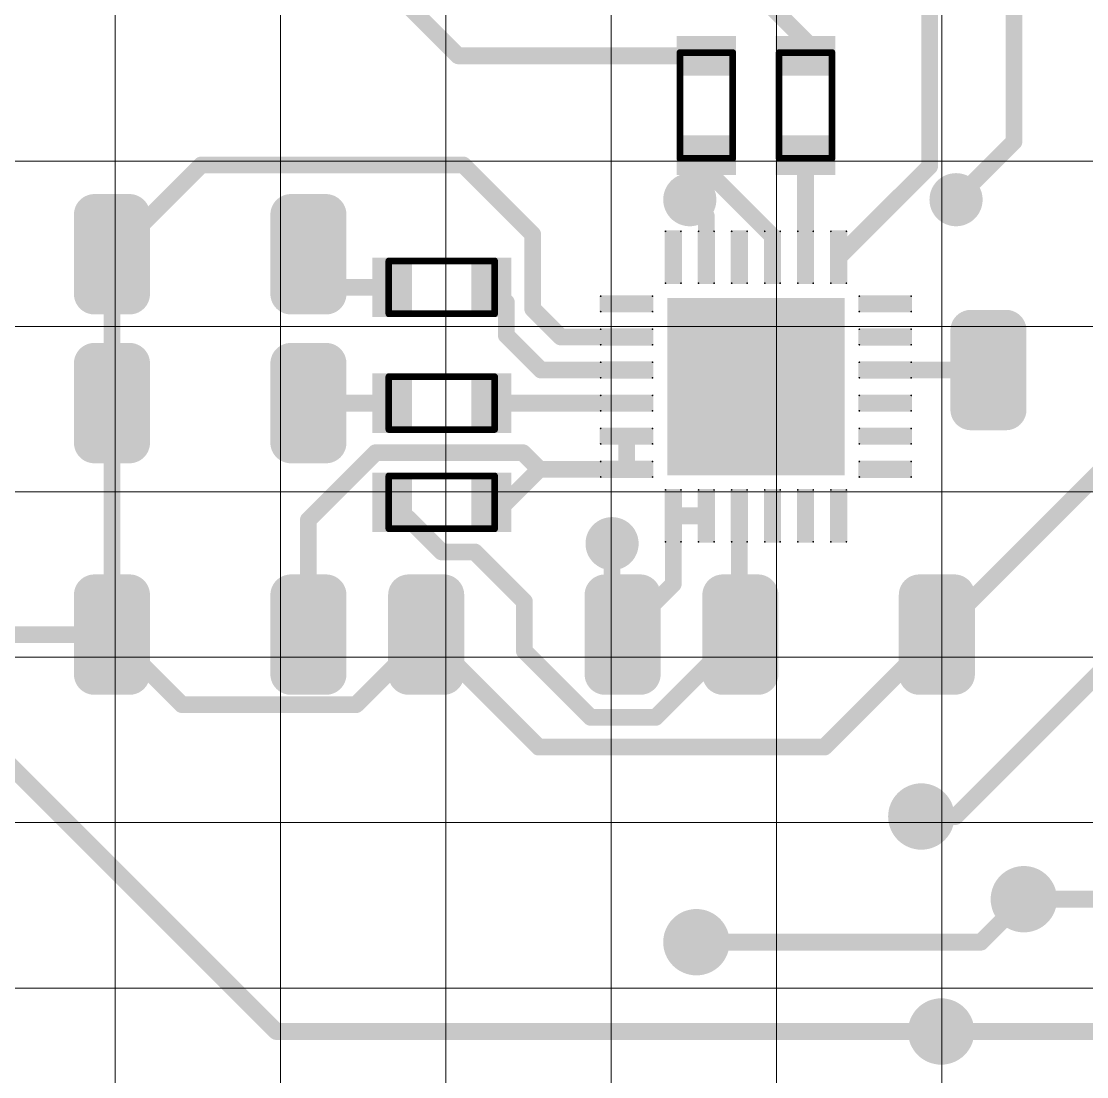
# Model space of a CAD drawing. Extents: x 1996 to 2593, y 74 to 494.
# Drawn here: x 2113.58 to 2129.69, y 333.66 to 349.61 of the extents above; entities that cross this region are included whole.
import ezdxf

# ---------------------------------------------------------------- set-up
doc = ezdxf.new("R2010")
doc.units = 0
doc.header["$MEASUREMENT"] = 0
doc.layers.get('0').update_dxf_attribs({"linetype": 'CONTINUOUS'})
for name, color, linetype in [('BottomSolder', 6, 'CONTINUOUS'), ('KeepOutLayer', 6, 'CONTINUOUS'), ('TopLayer', 1, 'CONTINUOUS')]:
    doc.layers.add(name, color=color, linetype=linetype)

# ---------------------------------------------------------------- blocks, each defined once
blk = doc.blocks.new('CAP3216X125N_39')
at = {"layer": 'TopLayer', "const_width": 0.31049976}
for points in [[(-1.90473838, 0.5995263599999999, 1), (-1.59423862, 0.5995263599999999, 1)], [(-1.37573766, 0.5995263599999999, 1), (-1.0652379, 0.5995263599999999, 1)], [(1.06523282, 0.5995263599999999, 1), (1.37573258, 0.5995263599999999, 1)], [(1.59423354, 0.5995263599999999, 1), (1.9047333, 0.5995263599999999, 1)], [(-1.90473838, -0.5994704799999999, 1), (-1.59423862, -0.5994704799999999, 1)], [(-1.37573766, -0.5994704799999999, 1), (-1.0652379, -0.5994704799999999, 1)], [(1.06523282, -0.5994704799999999, 1), (1.37573258, -0.5994704799999999, 1)], [(1.59423354, -0.5994704799999999, 1), (1.9047333, -0.5994704799999999, 1)]]:
    blk.add_lwpolyline(points, format="xyb", close=True, dxfattribs=at)
at = {"layer": 'TopLayer'}
for points in [[(-1.22048778, -0.9099702399999999), (-1.22048778, 0.9100261199999999), (-1.7494885, -0.9099702399999999), (-1.7494885, 0.9100261199999999)], [(1.74948342, -0.9099702399999999), (1.74948342, 0.9100261199999999), (1.2204827, -0.9099702399999999), (1.2204827, 0.9100261199999999)], [(-0.9099880199999999, -0.5994704799999999), (-0.9099880199999999, 0.5995263599999999), (-2.05998826, -0.5994704799999999), (-2.05998826, 0.5995263599999999)], [(2.05998318, -0.5994704799999999), (2.05998318, 0.5995263599999999), (0.9099829399999999, -0.5994704799999999), (0.9099829399999999, 0.5995263599999999)]]:
    blk.add_solid(points, dxfattribs=at)
blk = doc.blocks.new('CAP3216X125N_42')
at = {"layer": 'TopLayer', "const_width": 0.31049976}
for points in [[(-1.90473838, 0.5994577799999999, 1), (-1.59423862, 0.5994577799999999, 1)], [(-1.37573766, 0.5994577799999999, 1), (-1.0652379, 0.5994577799999999, 1)], [(1.06523282, 0.5994577799999999, 1), (1.37573258, 0.5994577799999999, 1)], [(1.59423354, 0.5994577799999999, 1), (1.9047333, 0.5994577799999999, 1)], [(-1.90473838, -0.59953906, 1), (-1.59423862, -0.59953906, 1)], [(-1.37573766, -0.59953906, 1), (-1.0652379, -0.59953906, 1)], [(1.06523282, -0.59953906, 1), (1.37573258, -0.59953906, 1)], [(1.59423354, -0.59953906, 1), (1.9047333, -0.59953906, 1)]]:
    blk.add_lwpolyline(points, format="xyb", close=True, dxfattribs=at)
at = {"layer": 'TopLayer'}
for points in [[(-1.22048778, -0.9100388199999999), (-1.22048778, 0.90995754), (-1.7494885, -0.9100388199999999), (-1.7494885, 0.90995754)], [(1.74948342, -0.9100388199999999), (1.74948342, 0.90995754), (1.2204827, -0.9100388199999999), (1.2204827, 0.90995754)], [(-0.9099880199999999, -0.59953906), (-0.9099880199999999, 0.5994577799999999), (-2.05998826, -0.59953906), (-2.05998826, 0.5994577799999999)], [(2.05998318, -0.59953906), (2.05998318, 0.5994577799999999), (0.9099829399999999, -0.59953906), (0.9099829399999999, 0.5994577799999999)]]:
    blk.add_solid(points, dxfattribs=at)
blk = doc.blocks.new('CAP3216X125N_43')
at = {"layer": 'TopLayer', "const_width": 0.31049976}
for points in [[(-1.90473838, 0.59947556, 1), (-1.59423862, 0.59947556, 1)], [(-1.37573766, 0.59947556, 1), (-1.0652379, 0.59947556, 1)], [(1.06523282, 0.59947556, 1), (1.37573258, 0.59947556, 1)], [(1.59423354, 0.59947556, 1), (1.9047333, 0.59947556, 1)], [(-1.90473838, -0.5995212799999999, 1), (-1.59423862, -0.5995212799999999, 1)], [(-1.37573766, -0.5995212799999999, 1), (-1.0652379, -0.5995212799999999, 1)], [(1.06523282, -0.5995212799999999, 1), (1.37573258, -0.5995212799999999, 1)], [(1.59423354, -0.5995212799999999, 1), (1.9047333, -0.5995212799999999, 1)]]:
    blk.add_lwpolyline(points, format="xyb", close=True, dxfattribs=at)
at = {"layer": 'TopLayer'}
for points in [[(-1.22048778, -0.91002104), (-1.22048778, 0.9099753199999999), (-1.7494885, -0.91002104), (-1.7494885, 0.9099753199999999)], [(1.74948342, -0.91002104), (1.74948342, 0.9099753199999999), (1.2204827, -0.91002104), (1.2204827, 0.9099753199999999)], [(-0.9099880199999999, -0.5995212799999999), (-0.9099880199999999, 0.59947556), (-2.05998826, -0.5995212799999999), (-2.05998826, 0.59947556)], [(2.05998318, -0.5995212799999999), (2.05998318, 0.59947556), (0.9099829399999999, -0.5995212799999999), (0.9099829399999999, 0.59947556)]]:
    blk.add_solid(points, dxfattribs=at)
blk = doc.blocks.new('CAP3216X125N_44')
at = {"layer": 'TopLayer', "const_width": 0.31049976}
for points in [[(-1.90472822, 0.5994704799999999, 1), (-1.59422846, 0.5994704799999999, 1)], [(-1.3757275, 0.5994704799999999, 1), (-1.06522774, 0.5994704799999999, 1)], [(1.06524298, 0.5994704799999999, 1), (1.37574274, 0.5994704799999999, 1)], [(1.5942437, 0.5994704799999999, 1), (1.90474346, 0.5994704799999999, 1)], [(-1.90472822, -0.5995263599999999, 1), (-1.59422846, -0.5995263599999999, 1)], [(-1.3757275, -0.5995263599999999, 1), (-1.06522774, -0.5995263599999999, 1)], [(1.06524298, -0.5995263599999999, 1), (1.37574274, -0.5995263599999999, 1)], [(1.5942437, -0.5995263599999999, 1), (1.90474346, -0.5995263599999999, 1)]]:
    blk.add_lwpolyline(points, format="xyb", close=True, dxfattribs=at)
at = {"layer": 'TopLayer'}
for points in [[(-1.22047762, -0.9100261199999999), (-1.22047762, 0.9099702399999999), (-1.74947834, -0.9100261199999999), (-1.74947834, 0.9099702399999999)], [(1.74949358, -0.9100261199999999), (1.74949358, 0.9099702399999999), (1.22049286, -0.9100261199999999), (1.22049286, 0.9099702399999999)], [(-0.9099778599999999, -0.5995263599999999), (-0.9099778599999999, 0.5994704799999999), (-2.0599781, -0.5995263599999999), (-2.0599781, 0.5994704799999999)], [(2.05999334, -0.5995263599999999), (2.05999334, 0.5994704799999999), (0.9099931, -0.5995263599999999), (0.9099931, 0.5994704799999999)]]:
    blk.add_solid(points, dxfattribs=at)
blk = doc.blocks.new('CAP3216X125N_45')
at = {"layer": 'TopLayer', "const_width": 0.31049976}
for points in [[(-1.90472568, 0.5994704799999999, 1), (-1.59422592, 0.5994704799999999, 1)], [(-1.37572496, 0.5994704799999999, 1), (-1.0652252, 0.5994704799999999, 1)], [(1.06524552, 0.5994704799999999, 1), (1.37574528, 0.5994704799999999, 1)], [(1.59424624, 0.5994704799999999, 1), (1.904746, 0.5994704799999999, 1)], [(-1.90472568, -0.5995263599999999, 1), (-1.59422592, -0.5995263599999999, 1)], [(-1.37572496, -0.5995263599999999, 1), (-1.0652252, -0.5995263599999999, 1)], [(1.06524552, -0.5995263599999999, 1), (1.37574528, -0.5995263599999999, 1)], [(1.59424624, -0.5995263599999999, 1), (1.904746, -0.5995263599999999, 1)]]:
    blk.add_lwpolyline(points, format="xyb", close=True, dxfattribs=at)
at = {"layer": 'TopLayer'}
for points in [[(-1.22047508, -0.9100261199999999), (-1.22047508, 0.9099702399999999), (-1.7494758, -0.9100261199999999), (-1.7494758, 0.9099702399999999)], [(1.74949612, -0.9100261199999999), (1.74949612, 0.9099702399999999), (1.2204954, -0.9100261199999999), (1.2204954, 0.9099702399999999)], [(-0.9099753199999999, -0.5995263599999999), (-0.9099753199999999, 0.5994704799999999), (-2.05997556, -0.5995263599999999), (-2.05997556, 0.5994704799999999)], [(2.05999588, -0.5995263599999999), (2.05999588, 0.5994704799999999), (0.90999564, -0.5995263599999999), (0.90999564, 0.5994704799999999)]]:
    blk.add_solid(points, dxfattribs=at)
blk = doc.blocks.new('CAP3216X125N_47')
at = {"layer": 'TopLayer', "const_width": 0.31049976}
for points in [[(-1.90470028, 0.59948572, 1), (-1.59420052, 0.59948572, 1)], [(-1.37569956, 0.59948572, 1), (-1.0651998, 0.59948572, 1)], [(1.06527092, 0.59948572, 1), (1.37577068, 0.59948572, 1)], [(1.59427164, 0.59948572, 1), (1.9047714, 0.59948572, 1)], [(-1.90470028, -0.59951112, 1), (-1.59420052, -0.59951112, 1)], [(-1.37569956, -0.59951112, 1), (-1.0651998, -0.59951112, 1)], [(1.06527092, -0.59951112, 1), (1.37577068, -0.59951112, 1)], [(1.59427164, -0.59951112, 1), (1.9047714, -0.59951112, 1)]]:
    blk.add_lwpolyline(points, format="xyb", close=True, dxfattribs=at)
at = {"layer": 'TopLayer'}
for points in [[(-1.22044968, -0.91001088), (-1.22044968, 0.9099854799999999), (-1.7494504, -0.91001088), (-1.7494504, 0.9099854799999999)], [(1.74952152, -0.91001088), (1.74952152, 0.9099854799999999), (1.2205208, -0.91001088), (1.2205208, 0.9099854799999999)], [(-0.90994992, -0.59951112), (-0.90994992, 0.59948572), (-2.05995016, -0.59951112), (-2.05995016, 0.59948572)], [(2.06002128, -0.59951112), (2.06002128, 0.59948572), (0.91002104, -0.59951112), (0.91002104, 0.59948572)]]:
    blk.add_solid(points, dxfattribs=at)
blk = doc.blocks.new('QFN50P400X400X80_25N_59')
at = {"layer": 'TopLayer', "const_width": 0.01299972}
for points in [[(-1.37351008, 2.34696508, 1), (-1.36051036, 2.34696508, 1)], [(-1.13951004, 2.34696508, 1), (-1.12651032, 2.34696508, 1)], [(-0.87353648, 2.34696508, 1), (-0.8605367599999999, 2.34696508, 1)], [(-0.63953644, 2.34696508, 1), (-0.6265367199999999, 2.34696508, 1)], [(-0.37351208, 2.34696508, 1), (-0.36051236, 2.34696508, 1)], [(-0.13951204, 2.34696508, 1), (-0.12651232, 2.34696508, 1)], [(0.12646152, 2.34696508, 1), (0.13946124, 2.34696508, 1)], [(0.36046156, 2.34696508, 1), (0.37346128, 2.34696508, 1)], [(0.6264859199999999, 2.34696508, 1), (0.63948564, 2.34696508, 1)], [(0.86048596, 2.34696508, 1), (0.8734856799999999, 2.34696508, 1)], [(1.12645952, 2.34696508, 1), (1.13945924, 2.34696508, 1)], [(1.36045956, 2.34696508, 1), (1.37345928, 2.34696508, 1)], [(-1.37351008, 1.5629636, 1), (-1.36051036, 1.5629636, 1)], [(-1.13951004, 1.5629636, 1), (-1.12651032, 1.5629636, 1)], [(-0.87353648, 1.5629636, 1), (-0.8605367599999999, 1.5629636, 1)], [(-0.63953644, 1.5629636, 1), (-0.6265367199999999, 1.5629636, 1)], [(-0.37351208, 1.5629636, 1), (-0.36051236, 1.5629636, 1)], [(-0.13951204, 1.5629636, 1), (-0.12651232, 1.5629636, 1)], [(0.12646152, 1.5629636, 1), (0.13946124, 1.5629636, 1)], [(0.36046156, 1.5629636, 1), (0.37346128, 1.5629636, 1)], [(0.6264859199999999, 1.5629636, 1), (0.63948564, 1.5629636, 1)], [(0.86048596, 1.5629636, 1), (0.8734856799999999, 1.5629636, 1)], [(1.12645952, 1.5629636, 1), (1.13945924, 1.5629636, 1)], [(1.36045956, 1.5629636, 1), (1.37345928, 1.5629636, 1)], [(-2.3535132, 1.36696196, 1), (-2.34051348, 1.36696196, 1)], [(-1.56951172, 1.36696196, 1), (-1.556512, 1.36696196, 1)], [(1.5564612, 1.36696196, 1), (1.56946092, 1.36696196, 1)], [(2.34046268, 1.36696196, 1), (2.3534624, 1.36696196, 1)], [(-2.3535132, 1.13296192, 1), (-2.34051348, 1.13296192, 1)], [(-1.56951172, 1.13296192, 1), (-1.556512, 1.13296192, 1)], [(1.5564612, 1.13296192, 1), (1.56946092, 1.13296192, 1)], [(2.34046268, 1.13296192, 1), (2.3534624, 1.13296192, 1)], [(-2.3535132, 0.8669883599999999, 1), (-2.34051348, 0.8669883599999999, 1)], [(-1.56951172, 0.8669883599999999, 1), (-1.556512, 0.8669883599999999, 1)], [(1.5564612, 0.8669883599999999, 1), (1.56946092, 0.8669883599999999, 1)], [(2.34046268, 0.8669883599999999, 1), (2.3534624, 0.8669883599999999, 1)], [(-2.3535132, 0.6329883199999999, 1), (-2.34051348, 0.6329883199999999, 1)], [(-1.56951172, 0.6329883199999999, 1), (-1.556512, 0.6329883199999999, 1)], [(1.5564612, 0.6329883199999999, 1), (1.56946092, 0.6329883199999999, 1)], [(2.34046268, 0.6329883199999999, 1), (2.3534624, 0.6329883199999999, 1)], [(-2.3535132, 0.36696396, 1), (-2.34051348, 0.36696396, 1)], [(-1.56951172, 0.36696396, 1), (-1.556512, 0.36696396, 1)], [(1.5564612, 0.36696396, 1), (1.56946092, 0.36696396, 1)], [(2.34046268, 0.36696396, 1), (2.3534624, 0.36696396, 1)], [(-2.3535132, 0.13296392, 1), (-2.34051348, 0.13296392, 1)], [(-1.56951172, 0.13296392, 1), (-1.556512, 0.13296392, 1)], [(1.5564612, 0.13296392, 1), (1.56946092, 0.13296392, 1)], [(2.34046268, 0.13296392, 1), (2.3534624, 0.13296392, 1)], [(-2.3535132, -0.13300964, 1), (-2.34051348, -0.13300964, 1)], [(-1.56951172, -0.13300964, 1), (-1.556512, -0.13300964, 1)], [(1.5564612, -0.13300964, 1), (1.56946092, -0.13300964, 1)], [(2.34046268, -0.13300964, 1), (2.3534624, -0.13300964, 1)], [(-2.3535132, -0.36700968, 1), (-2.34051348, -0.36700968, 1)], [(-1.56951172, -0.36700968, 1), (-1.556512, -0.36700968, 1)], [(1.5564612, -0.36700968, 1), (1.56946092, -0.36700968, 1)], [(2.34046268, -0.36700968, 1), (2.3534624, -0.36700968, 1)], [(-2.3535132, -0.63303404, 1), (-2.34051348, -0.63303404, 1)], [(-1.56951172, -0.63303404, 1), (-1.556512, -0.63303404, 1)], [(1.5564612, -0.63303404, 1), (1.56946092, -0.63303404, 1)], [(2.34046268, -0.63303404, 1), (2.3534624, -0.63303404, 1)], [(-2.3535132, -0.8670340799999999, 1), (-2.34051348, -0.8670340799999999, 1)], [(-1.56951172, -0.8670340799999999, 1), (-1.556512, -0.8670340799999999, 1)], [(1.5564612, -0.8670340799999999, 1), (1.56946092, -0.8670340799999999, 1)], [(2.34046268, -0.8670340799999999, 1), (2.3534624, -0.8670340799999999, 1)], [(-2.3535132, -1.13300764, 1), (-2.34051348, -1.13300764, 1)], [(-1.56951172, -1.13300764, 1), (-1.556512, -1.13300764, 1)], [(1.5564612, -1.13300764, 1), (1.56946092, -1.13300764, 1)], [(2.34046268, -1.13300764, 1), (2.3534624, -1.13300764, 1)], [(-2.3535132, -1.36700768, 1), (-2.34051348, -1.36700768, 1)], [(-1.56951172, -1.36700768, 1), (-1.556512, -1.36700768, 1)], [(1.5564612, -1.36700768, 1), (1.56946092, -1.36700768, 1)], [(2.34046268, -1.36700768, 1), (2.3534624, -1.36700768, 1)], [(-1.37351008, -1.56300932, 1), (-1.36051036, -1.56300932, 1)], [(-1.13951004, -1.56300932, 1), (-1.12651032, -1.56300932, 1)], [(-0.87353648, -1.56300932, 1), (-0.8605367599999999, -1.56300932, 1)], [(-0.63953644, -1.56300932, 1), (-0.6265367199999999, -1.56300932, 1)], [(-0.37351208, -1.56300932, 1), (-0.36051236, -1.56300932, 1)], [(-0.13951204, -1.56300932, 1), (-0.12651232, -1.56300932, 1)], [(0.12646152, -1.56300932, 1), (0.13946124, -1.56300932, 1)], [(0.36046156, -1.56300932, 1), (0.37346128, -1.56300932, 1)], [(0.6264859199999999, -1.56300932, 1), (0.63948564, -1.56300932, 1)], [(0.86048596, -1.56300932, 1), (0.8734856799999999, -1.56300932, 1)], [(1.12645952, -1.56300932, 1), (1.13945924, -1.56300932, 1)], [(1.36045956, -1.56300932, 1), (1.37345928, -1.56300932, 1)], [(-1.37351008, -2.3470108, 1), (-1.36051036, -2.3470108, 1)], [(-1.13951004, -2.3470108, 1), (-1.12651032, -2.3470108, 1)], [(-0.87353648, -2.3470108, 1), (-0.8605367599999999, -2.3470108, 1)], [(-0.63953644, -2.3470108, 1), (-0.6265367199999999, -2.3470108, 1)], [(-0.37351208, -2.3470108, 1), (-0.36051236, -2.3470108, 1)], [(-0.13951204, -2.3470108, 1), (-0.12651232, -2.3470108, 1)], [(0.12646152, -2.3470108, 1), (0.13946124, -2.3470108, 1)], [(0.36046156, -2.3470108, 1), (0.37346128, -2.3470108, 1)], [(0.6264859199999999, -2.3470108, 1), (0.63948564, -2.3470108, 1)], [(0.86048596, -2.3470108, 1), (0.8734856799999999, -2.3470108, 1)], [(1.12645952, -2.3470108, 1), (1.13945924, -2.3470108, 1)], [(1.36045956, -2.3470108, 1), (1.37345928, -2.3470108, 1)]]:
    blk.add_lwpolyline(points, format="xyb", close=True, dxfattribs=at)
at = {"layer": 'TopLayer'}
for points in [[(-1.12001046, 1.5629636), (-1.12001046, 2.34696508), (-1.38000994, 1.5629636), (-1.38000994, 2.34696508)], [(-1.13301018, 1.54996388), (-1.13301018, 2.3599648), (-1.36701022, 1.54996388), (-1.36701022, 2.3599648)], [(-0.6200368599999999, 1.5629636), (-0.6200368599999999, 2.34696508), (-0.88003634, 1.5629636), (-0.88003634, 2.34696508)], [(-0.63303658, 1.54996388), (-0.63303658, 2.3599648), (-0.8670366199999999, 1.54996388), (-0.8670366199999999, 2.3599648)], [(-0.12001246, 1.5629636), (-0.12001246, 2.34696508), (-0.38001194, 1.5629636), (-0.38001194, 2.34696508)], [(-0.13301218, 1.54996388), (-0.13301218, 2.3599648), (-0.36701222, 1.54996388), (-0.36701222, 2.3599648)], [(0.37996114, 1.5629636), (0.37996114, 2.34696508), (0.11996166, 1.5629636), (0.11996166, 2.34696508)], [(0.36696142, 1.54996388), (0.36696142, 2.3599648), (0.13296138, 1.54996388), (0.13296138, 2.3599648)], [(0.87998554, 1.5629636), (0.87998554, 2.34696508), (0.61998606, 1.5629636), (0.61998606, 2.34696508)], [(0.8669858199999999, 1.54996388), (0.8669858199999999, 2.3599648), (0.6329857799999999, 1.54996388), (0.6329857799999999, 2.3599648)], [(1.37995914, 1.5629636), (1.37995914, 2.34696508), (1.11995966, 1.5629636), (1.11995966, 2.34696508)], [(1.36695942, 1.54996388), (1.36695942, 2.3599648), (1.13295938, 1.54996388), (1.13295938, 2.3599648)], [(-2.36001306, 1.13296192), (-1.55001214, 1.13296192), (-2.36001306, 1.36696196), (-1.55001214, 1.36696196)], [(-2.34701334, 1.1199622), (-1.56301186, 1.1199622), (-2.34701334, 1.37996168), (-1.56301186, 1.37996168)], [(-1.34002526, -1.34002272), (1.33997446, -1.34002272), (-1.34002526, 1.339977), (1.33997446, 1.339977)], [(1.54996134, 1.13296192), (2.35996226, 1.13296192), (1.54996134, 1.36696196), (2.35996226, 1.36696196)], [(1.56296106, 1.1199622), (2.34696254, 1.1199622), (1.56296106, 1.37996168), (2.34696254, 1.37996168)], [(-2.36001306, 0.6329883199999999), (-1.55001214, 0.6329883199999999), (-2.36001306, 0.8669883599999999), (-1.55001214, 0.8669883599999999)], [(-2.34701334, 0.6199886), (-1.56301186, 0.6199886), (-2.34701334, 0.87998808), (-1.56301186, 0.87998808)], [(1.54996134, 0.6329883199999999), (2.35996226, 0.6329883199999999), (1.54996134, 0.8669883599999999), (2.35996226, 0.8669883599999999)], [(1.56296106, 0.6199886), (2.34696254, 0.6199886), (1.56296106, 0.87998808), (2.34696254, 0.87998808)], [(-2.36001306, 0.13296392), (-1.55001214, 0.13296392), (-2.36001306, 0.36696396), (-1.55001214, 0.36696396)], [(-2.34701334, 0.1199642), (-1.56301186, 0.1199642), (-2.34701334, 0.37996368), (-1.56301186, 0.37996368)], [(1.54996134, 0.13296392), (2.35996226, 0.13296392), (1.54996134, 0.36696396), (2.35996226, 0.36696396)], [(1.56296106, 0.1199642), (2.34696254, 0.1199642), (1.56296106, 0.37996368), (2.34696254, 0.37996368)], [(-2.36001306, -0.36700968), (-1.55001214, -0.36700968), (-2.36001306, -0.13300964), (-1.55001214, -0.13300964)], [(-2.34701334, -0.3800094), (-1.56301186, -0.3800094), (-2.34701334, -0.12000992), (-1.56301186, -0.12000992)], [(1.54996134, -0.36700968), (2.35996226, -0.36700968), (1.54996134, -0.13300964), (2.35996226, -0.13300964)], [(1.56296106, -0.3800094), (2.34696254, -0.3800094), (1.56296106, -0.12000992), (2.34696254, -0.12000992)], [(-2.36001306, -0.8670340799999999), (-1.55001214, -0.8670340799999999), (-2.36001306, -0.63303404), (-1.55001214, -0.63303404)], [(-2.34701334, -0.8800338), (-1.56301186, -0.8800338), (-2.34701334, -0.6200343199999999), (-1.56301186, -0.6200343199999999)], [(1.54996134, -0.8670340799999999), (2.35996226, -0.8670340799999999), (1.54996134, -0.63303404), (2.35996226, -0.63303404)], [(1.56296106, -0.8800338), (2.34696254, -0.8800338), (1.56296106, -0.6200343199999999), (2.34696254, -0.6200343199999999)], [(-2.34701334, -1.3800074), (-1.56301186, -1.3800074), (-2.34701334, -1.12000792), (-1.56301186, -1.12000792)], [(1.56296106, -1.3800074), (2.34696254, -1.3800074), (1.56296106, -1.12000792), (2.34696254, -1.12000792)], [(-2.36001306, -1.36700768), (-1.55001214, -1.36700768), (-2.36001306, -1.13300764), (-1.55001214, -1.13300764)], [(1.54996134, -1.36700768), (2.35996226, -1.36700768), (1.54996134, -1.13300764), (2.35996226, -1.13300764)], [(-1.12001046, -2.3470108), (-1.12001046, -1.56300932), (-1.38000994, -2.3470108), (-1.38000994, -1.56300932)], [(-1.13301018, -2.36001052), (-1.13301018, -1.5500096), (-1.36701022, -2.36001052), (-1.36701022, -1.5500096)], [(-0.6200368599999999, -2.3470108), (-0.6200368599999999, -1.56300932), (-0.88003634, -2.3470108), (-0.88003634, -1.56300932)], [(-0.63303658, -2.36001052), (-0.63303658, -1.5500096), (-0.8670366199999999, -2.36001052), (-0.8670366199999999, -1.5500096)], [(-0.12001246, -2.3470108), (-0.12001246, -1.56300932), (-0.38001194, -2.3470108), (-0.38001194, -1.56300932)], [(-0.13301218, -2.36001052), (-0.13301218, -1.5500096), (-0.36701222, -2.36001052), (-0.36701222, -1.5500096)], [(0.37996114, -2.3470108), (0.37996114, -1.56300932), (0.11996166, -2.3470108), (0.11996166, -1.56300932)], [(0.36696142, -2.36001052), (0.36696142, -1.5500096), (0.13296138, -2.36001052), (0.13296138, -1.5500096)], [(0.87998554, -2.3470108), (0.87998554, -1.56300932), (0.61998606, -2.3470108), (0.61998606, -1.56300932)], [(0.8669858199999999, -2.36001052), (0.8669858199999999, -1.5500096), (0.6329857799999999, -2.36001052), (0.6329857799999999, -1.5500096)], [(1.37995914, -2.3470108), (1.37995914, -1.56300932), (1.11995966, -2.3470108), (1.11995966, -1.56300932)], [(1.36695942, -2.36001052), (1.36695942, -1.5500096), (1.13295938, -2.36001052), (1.13295938, -1.5500096)]]:
    blk.add_solid(points, dxfattribs=at)
blk = doc.blocks.new('___0603_94')
at = {"layer": 'KeepOutLayer', "const_width": 0.0999998}
for points in [[(-0.80002634, -0.40000936), (-0.80002634, 0.39998904)], [(-0.80002634, 0.39998904), (0.7999704599999999, 0.39998904)], [(0.7999704599999999, -0.40000936), (0.7999704599999999, 0.39998904)], [(-0.80002634, -0.40000936), (0.7999704599999999, -0.40000936)]]:
    blk.add_lwpolyline(points, dxfattribs=at)
at = {"layer": 'KeepOutLayer', "const_width": 0.0499999}
for points in [[(-0.82502502, 0.39998904, 1), (-0.77502766, 0.39998904, 1)], [(-0.82502502, 0.39998904, 1), (-0.77502766, 0.39998904, 1)], [(0.77497178, 0.39998904, 1), (0.82496914, 0.39998904, 1)], [(0.77497178, 0.39998904, 1), (0.82496914, 0.39998904, 1)], [(-0.82502502, -0.40000936, 1), (-0.77502766, -0.40000936, 1)], [(-0.82502502, -0.40000936, 1), (-0.77502766, -0.40000936, 1)], [(0.77497178, -0.40000936, 1), (0.82496914, -0.40000936, 1)], [(0.77497178, -0.40000936, 1), (0.82496914, -0.40000936, 1)]]:
    blk.add_lwpolyline(points, format="xyb", close=True, dxfattribs=at)
at = {"layer": 'TopLayer'}
for points in [[(-1.05003854, -0.45000926), (-0.45003974, -0.45000926), (-1.05003854, 0.4499889399999999), (-0.45003974, 0.4499889399999999)], [(0.44998386, -0.45000926), (1.04998266, -0.45000926), (0.44998386, 0.4499889399999999), (1.04998266, 0.4499889399999999)]]:
    blk.add_solid(points, dxfattribs=at)
blk = doc.blocks.new('___0603_95')
at = {"layer": 'KeepOutLayer', "const_width": 0.0999998}
for points in [[(-0.7999755399999999, -0.40000174), (-0.7999755399999999, 0.39999666)], [(-0.7999755399999999, 0.39999666), (0.80002126, 0.39999666)], [(0.80002126, -0.40000174), (0.80002126, 0.39999666)], [(-0.7999755399999999, -0.40000174), (0.80002126, -0.40000174)]]:
    blk.add_lwpolyline(points, dxfattribs=at)
at = {"layer": 'KeepOutLayer', "const_width": 0.0499999}
for points in [[(-0.82497422, 0.39999666, 1), (-0.77497686, 0.39999666, 1)], [(-0.82497422, 0.39999666, 1), (-0.77497686, 0.39999666, 1)], [(0.7750225799999999, 0.39999666, 1), (0.82501994, 0.39999666, 1)], [(0.7750225799999999, 0.39999666, 1), (0.82501994, 0.39999666, 1)], [(-0.82497422, -0.40000174, 1), (-0.77497686, -0.40000174, 1)], [(-0.82497422, -0.40000174, 1), (-0.77497686, -0.40000174, 1)], [(0.7750225799999999, -0.40000174, 1), (0.82501994, -0.40000174, 1)], [(0.7750225799999999, -0.40000174, 1), (0.82501994, -0.40000174, 1)]]:
    blk.add_lwpolyline(points, format="xyb", close=True, dxfattribs=at)
at = {"layer": 'TopLayer'}
for points in [[(-1.04998774, -0.45000164), (-0.4499889399999999, -0.45000164), (-1.04998774, 0.44999656), (-0.4499889399999999, 0.44999656)], [(0.45003466, -0.45000164), (1.05003346, -0.45000164), (0.45003466, 0.44999656), (1.05003346, 0.44999656)]]:
    blk.add_solid(points, dxfattribs=at)
blk = doc.blocks.new('___0603_96')
at = {"layer": 'KeepOutLayer', "const_width": 0.0999998}
for points in [[(-0.80002126, 0.39998142), (-0.80002126, -0.40001698)], [(0.7999755399999999, 0.39998142), (-0.80002126, 0.39998142)], [(0.7999755399999999, 0.39998142), (0.7999755399999999, -0.40001698)], [(0.7999755399999999, -0.40001698), (-0.80002126, -0.40001698)]]:
    blk.add_lwpolyline(points, dxfattribs=at)
at = {"layer": 'KeepOutLayer', "const_width": 0.0499999}
for points in [[(-0.82501994, 0.39998142, 1), (-0.7750225799999999, 0.39998142, 1)], [(-0.82501994, 0.39998142, 1), (-0.7750225799999999, 0.39998142, 1)], [(0.77497686, 0.39998142, 1), (0.82497422, 0.39998142, 1)], [(0.77497686, 0.39998142, 1), (0.82497422, 0.39998142, 1)], [(-0.82501994, -0.40001698, 1), (-0.7750225799999999, -0.40001698, 1)], [(-0.82501994, -0.40001698, 1), (-0.7750225799999999, -0.40001698, 1)], [(0.77497686, -0.40001698, 1), (0.82497422, -0.40001698, 1)], [(0.77497686, -0.40001698, 1), (0.82497422, -0.40001698, 1)]]:
    blk.add_lwpolyline(points, format="xyb", close=True, dxfattribs=at)
at = {"layer": 'TopLayer'}
for points in [[(-1.05003346, -0.45001688), (-0.45003466, -0.45001688), (-1.05003346, 0.44998132), (-0.45003466, 0.44998132)], [(0.4499889399999999, -0.45001688), (1.04998774, -0.45001688), (0.4499889399999999, 0.44998132), (1.04998774, 0.44998132)]]:
    blk.add_solid(points, dxfattribs=at)
blk = doc.blocks.new('___0603_99')
at = {"layer": 'KeepOutLayer', "const_width": 0.0999998}
for points in [[(-0.8000441199999999, 0.40001444), (-0.8000441199999999, -0.39998396)], [(-0.8000441199999999, 0.40001444), (0.79995268, 0.40001444)], [(0.79995268, 0.40001444), (0.79995268, -0.39998396)], [(-0.8000441199999999, -0.39998396), (0.79995268, -0.39998396)]]:
    blk.add_lwpolyline(points, dxfattribs=at)
at = {"layer": 'KeepOutLayer', "const_width": 0.0499999}
for points in [[(-0.8250428, 0.40001444, 1), (-0.77504544, 0.40001444, 1)], [(-0.8250428, 0.40001444, 1), (-0.77504544, 0.40001444, 1)], [(0.7749539999999999, 0.40001444, 1), (0.8249513599999999, 0.40001444, 1)], [(0.7749539999999999, 0.40001444, 1), (0.8249513599999999, 0.40001444, 1)], [(-0.8250428, -0.39998396, 1), (-0.77504544, -0.39998396, 1)], [(-0.8250428, -0.39998396, 1), (-0.77504544, -0.39998396, 1)], [(0.7749539999999999, -0.39998396, 1), (0.8249513599999999, -0.39998396, 1)], [(0.7749539999999999, -0.39998396, 1), (0.8249513599999999, -0.39998396, 1)]]:
    blk.add_lwpolyline(points, format="xyb", close=True, dxfattribs=at)
at = {"layer": 'TopLayer'}
for points in [[(-1.05005632, -0.44998386), (-0.45005752, -0.44998386), (-1.05005632, 0.45001434), (-0.45005752, 0.45001434)], [(0.44996608, -0.44998386), (1.04996488, -0.44998386), (0.44996608, 0.45001434), (1.04996488, 0.45001434)]]:
    blk.add_solid(points, dxfattribs=at)
blk = doc.blocks.new('___0603_100')
at = {"layer": 'KeepOutLayer', "const_width": 0.0999998}
for points in [[(-0.7999984, 0.40000428), (-0.7999984, -0.39999412)], [(-0.7999984, 0.40000428), (0.7999984, 0.40000428)], [(0.7999984, 0.40000428), (0.7999984, -0.39999412)], [(-0.7999984, -0.39999412), (0.7999984, -0.39999412)]]:
    blk.add_lwpolyline(points, dxfattribs=at)
at = {"layer": 'KeepOutLayer', "const_width": 0.0499999}
for points in [[(-0.8249970799999999, 0.40000428, 1), (-0.77499972, 0.40000428, 1)], [(-0.8249970799999999, 0.40000428, 1), (-0.77499972, 0.40000428, 1)], [(0.77499972, 0.40000428, 1), (0.8249970799999999, 0.40000428, 1)], [(0.77499972, 0.40000428, 1), (0.8249970799999999, 0.40000428, 1)], [(-0.8249970799999999, -0.39999412, 1), (-0.77499972, -0.39999412, 1)], [(-0.8249970799999999, -0.39999412, 1), (-0.77499972, -0.39999412, 1)], [(0.77499972, -0.39999412, 1), (0.8249970799999999, -0.39999412, 1)], [(0.77499972, -0.39999412, 1), (0.8249970799999999, -0.39999412, 1)]]:
    blk.add_lwpolyline(points, format="xyb", close=True, dxfattribs=at)
at = {"layer": 'TopLayer'}
for points in [[(-1.0500106, -0.44999402), (-0.4500118, -0.44999402), (-1.0500106, 0.45000418), (-0.4500118, 0.45000418)], [(0.4500118, -0.44999402), (1.0500106, -0.44999402), (0.4500118, 0.45000418), (1.0500106, 0.45000418)]]:
    blk.add_solid(points, dxfattribs=at)

msp = doc.modelspace()

# ---------------------------------------------------------------- linework, layer by layer
at = {"lineweight": 9}
for p, q in [((2115, 397.5), (2115, 317.50000696)), ((2117.5, 397.5), (2117.5, 315.00001016)), ((2120, 397.5), (2120, 317.50000696)), ((2122.5, 397.5), (2122.5, 317.50000696)), ((2125, 397.5), (2125, 317.50000696)), ((2127.5, 397.5), (2127.5, 315.00001016)), ((2137.50001336, 347.50001016), (2035, 347.50001016)), ((2157.500016565001, 347.4999993438706), (2055.000003205001, 347.4999993438706)), ((2137.50001336, 345.00001016), (2037.5000127, 345.00001016)), ((2157.500016565001, 344.9999993438706), (2057.500015905001, 344.9999993438706)), ((2137.50001336, 342.50001016), (2037.5000127, 342.50001016)), ((2157.500016565001, 342.4999993438706), (2057.500015905001, 342.4999993438706)), ((2137.50001336, 340.00001016), (2037.5000127, 340.00001016)), ((2157.500016565001, 339.9999993438706), (2057.500015905001, 339.9999993438706)), ((2137.50001336, 337.50001016), (2035, 337.50001016)), ((2157.500016565001, 337.4999993438706), (2055.000003205001, 337.4999993438706)), ((2137.50001336, 335.00001016), (2037.5000127, 335.00001016)), ((2157.500016565001, 334.9999993438706), (2057.500015905001, 334.9999993438706))]:
    msp.add_line(p, q, dxfattribs=at)
at = {"layer": 'BottomSolder'}
for points, const_width in [([(2123.487795034487, 346.9176239930475, 1), (2123.889394434487, 346.9176239930475, 1)], 0.4015994), ([(2127.512793334487, 346.9176239930475, 1), (2127.914392734487, 346.9176239930475, 1)], 0.4015994), ([(2122.312793574487, 341.7176216930475, 1), (2122.714392974487, 341.7176216930475, 1)], 0.4015994), ([(2126.937793214487, 337.5926337530476, 1), (2127.439392414487, 337.5926337530476, 1)], 0.5015992), ([(2128.487752014487, 336.3425981530475, 1), (2128.989351214487, 336.3425981530475, 1)], 0.5015992), ([(2123.537800014487, 335.6926121530475, 1), (2124.039399214487, 335.6926121530475, 1)], 0.5015992), ([(2127.237818014487, 334.3426021530475, 1), (2127.739417214487, 334.3426021530475, 1)], 0.5015992)]:
    msp.add_lwpolyline(points, format="xyb", close=True, dxfattribs=dict(at, const_width=const_width))
at = {"layer": 'TopLayer', "const_width": 0.254}
for points in [[(2115.188616814487, 354.0926261530475), (2120.188556014487, 349.0926361530475)], [(2127.313593834487, 347.4226191730475), (2127.313593834487, 352.7176225530475)], [(2128.588595094487, 347.7926260530475), (2128.588595094487, 352.7176250930475)], [(2124.565534814487, 350.1926085530475), (2125.438583614487, 349.3196105530475)], [(2120.188556014487, 349.0926361530475), (2123.938612014487, 349.0926361530475)], [(2127.713593034487, 346.9176239930475), (2128.588595094487, 347.7926260530475)], [(2114.953616014487, 346.0926421530475), (2116.303575214487, 347.4426013530476)], [(2116.303575214487, 347.4426013530476), (2120.263587614487, 347.4426013530476)], [(2120.263587614487, 347.4426013530476), (2121.313572814487, 346.3926161530475)], [(2123.938612014487, 347.3656393530475), (2124.938559214487, 346.3656413530476)], [(2125.438583614487, 346.0475825530476), (2125.438583614487, 347.3655885530475)], [(2125.938557214487, 346.0475825530476), (2127.313593834487, 347.4226191730475)], [(2123.688594734487, 346.9176239930475), (2123.938561214487, 346.6676575130476)], [(2123.938561214487, 346.0475825530476), (2123.938561214487, 346.6676575130476)], [(2121.313572814487, 345.2676501530476), (2121.313572814487, 346.3926161530475)], [(2124.938559214487, 346.0475825530476), (2124.938559214487, 346.3656413530476)], [(2114.953616014487, 343.8426593530475), (2114.953616014487, 346.0926421530475)], [(2117.923587214487, 346.0926421530475), (2118.423560814487, 345.5926177530475)], [(2118.423560814487, 345.5926177530475), (2119.188608814487, 345.5926177530475)], [(2120.688631214487, 345.5926177530475), (2120.915605614487, 345.3656433530476)], [(2120.915605614487, 344.8656189530475), (2120.915605614487, 345.3656433530476)], [(2121.313572814487, 345.2676501530476), (2121.738616414487, 344.8426065530476)], [(2120.915605614487, 344.8656189530475), (2121.438591614487, 344.3425821530475)], [(2121.738616414487, 344.8426065530476), (2122.733585214487, 344.8426065530476)], [(2121.438591614487, 344.3425821530475), (2122.733585214487, 344.3425821530475)], [(2126.643559614487, 344.3425821530475), (2128.203576814487, 344.3425821530475)], [(2128.203576814487, 344.3425821530475), (2128.203576814487, 344.3426329530475)], [(2127.423593614487, 340.3425901530475), (2131.173548014487, 344.0925953530476)], [(2114.953616014487, 340.3425901530475), (2114.953616014487, 343.8426593530475)], [(2117.923587214487, 343.8426593530475), (2117.923638014487, 343.8426085530476)], [(2117.923638014487, 343.8426085530476), (2119.188558014487, 343.8426085530476)], [(2120.688580414487, 343.8426085530476), (2122.733585214487, 343.8426085530476)], [(2122.733585214487, 342.8426105530476), (2122.733585214487, 343.3425841530475)], [(2117.923587214487, 342.0776133530475), (2118.938622014487, 343.0925973530476)], [(2118.938622014487, 343.0925973530476), (2121.165643214487, 343.0925973530476)], [(2121.165643214487, 343.0925973530476), (2121.415630014487, 342.8426105530476)], [(2120.915605614487, 342.3426369530475), (2121.415630014487, 342.8426105530476)], [(2121.415630014487, 342.8426105530476), (2122.733585214487, 342.8426105530476)], [(2119.188608814487, 342.3426369530475), (2119.938620014487, 341.5926257530476)], [(2120.688631214487, 342.3426369530475), (2120.915605614487, 342.3426369530475)], [(2123.438587614487, 341.1076381530475), (2123.438587614487, 342.1376081530476)], [(2123.438587614487, 342.1376081530476), (2123.938561214487, 342.1376081530476)], [(2124.438585614487, 340.3576269530475), (2124.438585614487, 342.1376081530476)], [(2117.923587214487, 340.3425901530475), (2117.923587214487, 342.0776133530475)], [(2122.513593274487, 340.5025872930475), (2122.513593274487, 341.7176216930475)], [(2119.938620014487, 341.5926257530476), (2120.438593614487, 341.5926257530476)], [(2120.438593614487, 341.5926257530476), (2121.188604814487, 340.8426145530476)], [(2122.673590414487, 340.3425901530475), (2123.438587614487, 341.1076381530475)], [(2127.703603214487, 337.5926337530476), (2131.188584814487, 341.0776153530475)], [(2121.188604814487, 340.0926033530475), (2121.188604814487, 340.8426145530476)], [(2122.513593274487, 340.5025872930475), (2122.673590414487, 340.3425901530475)], [(2113.454863614487, 340.3425901530475), (2114.953616014487, 340.3425901530475)], [(2114.953616014487, 340.3425901530475), (2116.011983214487, 339.2842229530475)], [(2118.645201214487, 339.2842229530475), (2119.703619214487, 340.3425901530475)], [(2119.703619214487, 340.3425901530475), (2121.403590414487, 338.6426189530475)], [(2123.173614814487, 339.0926053530475), (2124.438585614487, 340.3576269530475)], [(2123.173614814487, 339.0926053530475), (2124.438585614487, 340.3576269530475)], [(2123.173614814487, 339.0926053530475), (2124.438585614487, 340.3576269530475)], [(2125.723622414487, 338.6426189530475), (2127.423593614487, 340.3425901530475)], [(2121.188604814487, 340.0926033530475), (2122.188602814487, 339.0926053530475)], [(2116.011983214487, 339.2842229530475), (2118.645201214487, 339.2842229530475)], [(2122.188602814487, 339.0926053530475), (2123.173614814487, 339.0926053530475)], [(2113.088595614487, 338.6926061530475), (2117.438599614487, 334.3426021530475)], [(2121.403590414487, 338.6426189530475), (2125.723622414487, 338.6426189530475)], [(2127.188592814487, 337.5926337530476), (2127.703603214487, 337.5926337530476)], [(2128.088616414487, 335.6926121530475), (2128.738551614487, 336.3425981530475)], [(2128.738551614487, 336.3425981530475), (2131.203621614487, 336.3425981530475)], [(2123.788599614487, 335.6926121530475), (2128.088616414487, 335.6926121530475)], [(2117.438599614487, 334.3426021530475), (2127.488617614487, 334.3426021530475)], [(2127.488617614487, 334.3426021530475), (2133.711566814487, 334.3426021530475)]]:
    msp.add_lwpolyline(points, dxfattribs=at)
at = {"layer": 'TopLayer'}
for points, const_width in [([(2125.375083614487, 349.3196105530475, 1), (2125.502083614487, 349.3196105530475, 1)], 0.127), ([(2120.125056014487, 349.0926361530475, 1), (2120.252056014487, 349.0926361530475, 1)], 0.127), ([(2120.125056014487, 349.0926361530475, 1), (2120.252056014487, 349.0926361530475, 1)], 0.127), ([(2123.875112014487, 349.0926361530475, 1), (2124.002112014487, 349.0926361530475, 1)], 0.127), ([(2128.525095094487, 347.7926260530475, 1), (2128.652095094487, 347.7926260530475, 1)], 0.127), ([(2128.525095094487, 347.7926260530475, 1), (2128.652095094487, 347.7926260530475, 1)], 0.127), ([(2116.240075214487, 347.4426013530476, 1), (2116.367075214487, 347.4426013530476, 1)], 0.127), ([(2116.240075214487, 347.4426013530476, 1), (2116.367075214487, 347.4426013530476, 1)], 0.127), ([(2120.200087614487, 347.4426013530476, 1), (2120.327087614487, 347.4426013530476, 1)], 0.127), ([(2120.200087614487, 347.4426013530476, 1), (2120.327087614487, 347.4426013530476, 1)], 0.127), ([(2123.875112014487, 347.3656393530475, 1), (2124.002112014487, 347.3656393530475, 1)], 0.127), ([(2125.375083614487, 347.3655885530475, 1), (2125.502083614487, 347.3655885530475, 1)], 0.127), ([(2127.250093834487, 347.4226191730475, 1), (2127.377093834487, 347.4226191730475, 1)], 0.127), ([(2127.250093834487, 347.4226191730475, 1), (2127.377093834487, 347.4226191730475, 1)], 0.127), ([(2123.538595034487, 346.9176239930475, 1), (2123.838594434487, 346.9176239930475, 1)], 0.2999994), ([(2127.563593334487, 346.9176239930475, 1), (2127.863592734487, 346.9176239930475, 1)], 0.2999994), ([(2123.625094734487, 346.9176239930475, 1), (2123.752094734487, 346.9176239930475, 1)], 0.127), ([(2127.650093034487, 346.9176239930475, 1), (2127.777093034487, 346.9176239930475, 1)], 0.127), ([(2123.875061214487, 346.6676575130476, 1), (2124.002061214487, 346.6676575130476, 1)], 0.127), ([(2123.875061214487, 346.6676575130476, 1), (2124.002061214487, 346.6676575130476, 1)], 0.127), ([(2121.250072814487, 346.3926161530475, 1), (2121.377072814487, 346.3926161530475, 1)], 0.127), ([(2121.250072814487, 346.3926161530475, 1), (2121.377072814487, 346.3926161530475, 1)], 0.127), ([(2124.875059214487, 346.3656413530476, 1), (2125.002059214487, 346.3656413530476, 1)], 0.127), ([(2124.875059214487, 346.3656413530476, 1), (2125.002059214487, 346.3656413530476, 1)], 0.127), ([(2114.890116014487, 346.0926421530475, 1), (2115.017116014487, 346.0926421530475, 1)], 0.127), ([(2114.890116014487, 346.0926421530475, 1), (2115.017116014487, 346.0926421530475, 1)], 0.127), ([(2117.860087214487, 346.0926421530475, 1), (2117.987087214487, 346.0926421530475, 1)], 0.127), ([(2123.875061214487, 346.0475825530476, 1), (2124.002061214487, 346.0475825530476, 1)], 0.127), ([(2124.875059214487, 346.0475825530476, 1), (2125.002059214487, 346.0475825530476, 1)], 0.127), ([(2125.375083614487, 346.0475825530476, 1), (2125.502083614487, 346.0475825530476, 1)], 0.127), ([(2125.875057214487, 346.0475825530476, 1), (2126.002057214487, 346.0475825530476, 1)], 0.127), ([(2118.360060814487, 345.5926177530475, 1), (2118.487060814487, 345.5926177530475, 1)], 0.127), ([(2118.360060814487, 345.5926177530475, 1), (2118.487060814487, 345.5926177530475, 1)], 0.127), ([(2119.125108814487, 345.5926177530475, 1), (2119.252108814487, 345.5926177530475, 1)], 0.127), ([(2120.625131214487, 345.5926177530475, 1), (2120.752131214487, 345.5926177530475, 1)], 0.127), ([(2120.852105614487, 345.3656433530476, 1), (2120.979105614487, 345.3656433530476, 1)], 0.127), ([(2120.852105614487, 345.3656433530476, 1), (2120.979105614487, 345.3656433530476, 1)], 0.127), ([(2121.250072814487, 345.2676501530476, 1), (2121.377072814487, 345.2676501530476, 1)], 0.127), ([(2121.250072814487, 345.2676501530476, 1), (2121.377072814487, 345.2676501530476, 1)], 0.127), ([(2120.852105614487, 344.8656189530475, 1), (2120.979105614487, 344.8656189530475, 1)], 0.127), ([(2120.852105614487, 344.8656189530475, 1), (2120.979105614487, 344.8656189530475, 1)], 0.127), ([(2121.675116414487, 344.8426065530476, 1), (2121.802116414487, 344.8426065530476, 1)], 0.127), ([(2121.675116414487, 344.8426065530476, 1), (2121.802116414487, 344.8426065530476, 1)], 0.127), ([(2122.670085214487, 344.8426065530476, 1), (2122.797085214487, 344.8426065530476, 1)], 0.127), ([(2121.375091614487, 344.3425821530475, 1), (2121.502091614487, 344.3425821530475, 1)], 0.127), ([(2121.375091614487, 344.3425821530475, 1), (2121.502091614487, 344.3425821530475, 1)], 0.127), ([(2122.670085214487, 344.3425821530475, 1), (2122.797085214487, 344.3425821530475, 1)], 0.127), ([(2126.580059614487, 344.3425821530475, 1), (2126.707059614487, 344.3425821530475, 1)], 0.127), ([(2128.140076814487, 344.3426329530475, 1), (2128.267076814487, 344.3426329530475, 1)], 0.127), ([(2128.140076814487, 344.3425821530475, 1), (2128.267076814487, 344.3425821530475, 1)], 0.127), ([(2128.140076814487, 344.3425821530475, 1), (2128.267076814487, 344.3425821530475, 1)], 0.127), ([(2114.890116014487, 343.8426593530475, 1), (2115.017116014487, 343.8426593530475, 1)], 0.127), ([(2114.890116014487, 343.8426593530475, 1), (2115.017116014487, 343.8426593530475, 1)], 0.127), ([(2117.860087214487, 343.8426593530475, 1), (2117.987087214487, 343.8426593530475, 1)], 0.127), ([(2117.860138014487, 343.8426085530476, 1), (2117.987138014487, 343.8426085530476, 1)], 0.127), ([(2117.860138014487, 343.8426085530476, 1), (2117.987138014487, 343.8426085530476, 1)], 0.127), ([(2119.125058014487, 343.8426085530476, 1), (2119.252058014487, 343.8426085530476, 1)], 0.127), ([(2120.625080414487, 343.8426085530476, 1), (2120.752080414487, 343.8426085530476, 1)], 0.127), ([(2122.670085214487, 343.8426085530476, 1), (2122.797085214487, 343.8426085530476, 1)], 0.127), ([(2122.670085214487, 343.3425841530475, 1), (2122.797085214487, 343.3425841530475, 1)], 0.127), ([(2118.875122014487, 343.0925973530476, 1), (2119.002122014487, 343.0925973530476, 1)], 0.127), ([(2118.875122014487, 343.0925973530476, 1), (2119.002122014487, 343.0925973530476, 1)], 0.127), ([(2121.102143214487, 343.0925973530476, 1), (2121.229143214487, 343.0925973530476, 1)], 0.127), ([(2121.102143214487, 343.0925973530476, 1), (2121.229143214487, 343.0925973530476, 1)], 0.127), ([(2121.352130014487, 342.8426105530476, 1), (2121.479130014487, 342.8426105530476, 1)], 0.127), ([(2121.352130014487, 342.8426105530476, 1), (2121.479130014487, 342.8426105530476, 1)], 0.127), ([(2121.352130014487, 342.8426105530476, 1), (2121.479130014487, 342.8426105530476, 1)], 0.127), ([(2122.670085214487, 342.8426105530476, 1), (2122.797085214487, 342.8426105530476, 1)], 0.127), ([(2122.670085214487, 342.8426105530476, 1), (2122.797085214487, 342.8426105530476, 1)], 0.127), ([(2119.125108814487, 342.3426369530475, 1), (2119.252108814487, 342.3426369530475, 1)], 0.127), ([(2120.625131214487, 342.3426369530475, 1), (2120.752131214487, 342.3426369530475, 1)], 0.127), ([(2120.852105614487, 342.3426369530475, 1), (2120.979105614487, 342.3426369530475, 1)], 0.127), ([(2120.852105614487, 342.3426369530475, 1), (2120.979105614487, 342.3426369530475, 1)], 0.127), ([(2123.375087614487, 342.1376081530476, 1), (2123.502087614487, 342.1376081530476, 1)], 0.127), ([(2123.375087614487, 342.1376081530476, 1), (2123.502087614487, 342.1376081530476, 1)], 0.127), ([(2123.875061214487, 342.1376081530476, 1), (2124.002061214487, 342.1376081530476, 1)], 0.127), ([(2124.375085614487, 342.1376081530476, 1), (2124.502085614487, 342.1376081530476, 1)], 0.127), ([(2117.860087214487, 342.0776133530475, 1), (2117.987087214487, 342.0776133530475, 1)], 0.127), ([(2117.860087214487, 342.0776133530475, 1), (2117.987087214487, 342.0776133530475, 1)], 0.127), ([(2122.363593574487, 341.7176216930475, 1), (2122.663592974487, 341.7176216930475, 1)], 0.2999994), ([(2122.450093274487, 341.7176216930475, 1), (2122.577093274487, 341.7176216930475, 1)], 0.127), ([(2119.875120014487, 341.5926257530476, 1), (2120.002120014487, 341.5926257530476, 1)], 0.127), ([(2119.875120014487, 341.5926257530476, 1), (2120.002120014487, 341.5926257530476, 1)], 0.127), ([(2120.375093614487, 341.5926257530476, 1), (2120.502093614487, 341.5926257530476, 1)], 0.127), ([(2120.375093614487, 341.5926257530476, 1), (2120.502093614487, 341.5926257530476, 1)], 0.127), ([(2123.375087614487, 341.1076381530475, 1), (2123.502087614487, 341.1076381530475, 1)], 0.127), ([(2123.375087614487, 341.1076381530475, 1), (2123.502087614487, 341.1076381530475, 1)], 0.127), ([(2121.125104814487, 340.8426145530476, 1), (2121.252104814487, 340.8426145530476, 1)], 0.127), ([(2121.125104814487, 340.8426145530476, 1), (2121.252104814487, 340.8426145530476, 1)], 0.127), ([(2122.450093274487, 340.5025872930475, 1), (2122.577093274487, 340.5025872930475, 1)], 0.127), ([(2122.450093274487, 340.5025872930475, 1), (2122.577093274487, 340.5025872930475, 1)], 0.127), ([(2114.890116014487, 340.3425901530475, 1), (2115.017116014487, 340.3425901530475, 1)], 0.127), ([(2114.890116014487, 340.3425901530475, 1), (2115.017116014487, 340.3425901530475, 1)], 0.127), ([(2114.890116014487, 340.3425901530475, 1), (2115.017116014487, 340.3425901530475, 1)], 0.127), ([(2117.860087214487, 340.3425901530475, 1), (2117.987087214487, 340.3425901530475, 1)], 0.127), ([(2119.640119214487, 340.3425901530475, 1), (2119.767119214487, 340.3425901530475, 1)], 0.127), ([(2119.640119214487, 340.3425901530475, 1), (2119.767119214487, 340.3425901530475, 1)], 0.127), ([(2122.610090414487, 340.3425901530475, 1), (2122.737090414487, 340.3425901530475, 1)], 0.127), ([(2122.610090414487, 340.3425901530475, 1), (2122.737090414487, 340.3425901530475, 1)], 0.127), ([(2124.375085614487, 340.3576269530475, 1), (2124.502085614487, 340.3576269530475, 1)], 0.127), ([(2124.375085614487, 340.3576269530475, 1), (2124.502085614487, 340.3576269530475, 1)], 0.127), ([(2124.375085614487, 340.3576269530475, 1), (2124.502085614487, 340.3576269530475, 1)], 0.127), ([(2124.375085614487, 340.3576269530475, 1), (2124.502085614487, 340.3576269530475, 1)], 0.127), ([(2127.360093614487, 340.3425901530475, 1), (2127.487093614487, 340.3425901530475, 1)], 0.127), ([(2127.360093614487, 340.3425901530475, 1), (2127.487093614487, 340.3425901530475, 1)], 0.127), ([(2121.125104814487, 340.0926033530475, 1), (2121.252104814487, 340.0926033530475, 1)], 0.127), ([(2121.125104814487, 340.0926033530475, 1), (2121.252104814487, 340.0926033530475, 1)], 0.127), ([(2115.948483214487, 339.2842229530475, 1), (2116.075483214487, 339.2842229530475, 1)], 0.127), ([(2115.948483214487, 339.2842229530475, 1), (2116.075483214487, 339.2842229530475, 1)], 0.127), ([(2118.581701214487, 339.2842229530475, 1), (2118.708701214487, 339.2842229530475, 1)], 0.127), ([(2118.581701214487, 339.2842229530475, 1), (2118.708701214487, 339.2842229530475, 1)], 0.127), ([(2122.125102814487, 339.0926053530475, 1), (2122.252102814487, 339.0926053530475, 1)], 0.127), ([(2122.125102814487, 339.0926053530475, 1), (2122.252102814487, 339.0926053530475, 1)], 0.127), ([(2123.110114814487, 339.0926053530475, 1), (2123.237114814487, 339.0926053530475, 1)], 0.127), ([(2123.110114814487, 339.0926053530475, 1), (2123.237114814487, 339.0926053530475, 1)], 0.127), ([(2123.110114814487, 339.0926053530475, 1), (2123.237114814487, 339.0926053530475, 1)], 0.127), ([(2123.110114814487, 339.0926053530475, 1), (2123.237114814487, 339.0926053530475, 1)], 0.127), ([(2121.340090414487, 338.6426189530475, 1), (2121.467090414487, 338.6426189530475, 1)], 0.127), ([(2121.340090414487, 338.6426189530475, 1), (2121.467090414487, 338.6426189530475, 1)], 0.127), ([(2125.660122414487, 338.6426189530475, 1), (2125.787122414487, 338.6426189530475, 1)], 0.127), ([(2125.660122414487, 338.6426189530475, 1), (2125.787122414487, 338.6426189530475, 1)], 0.127), ([(2126.988593214487, 337.5926337530476, 1), (2127.388592414487, 337.5926337530476, 1)], 0.3999992), ([(2127.125092814487, 337.5926337530476, 1), (2127.252092814487, 337.5926337530476, 1)], 0.127), ([(2127.640103214487, 337.5926337530476, 1), (2127.767103214487, 337.5926337530476, 1)], 0.127), ([(2127.640103214487, 337.5926337530476, 1), (2127.767103214487, 337.5926337530476, 1)], 0.127), ([(2128.538552014487, 336.3425981530475, 1), (2128.938551214487, 336.3425981530475, 1)], 0.3999992), ([(2128.675051614487, 336.3425981530475, 1), (2128.802051614487, 336.3425981530475, 1)], 0.127), ([(2128.675051614487, 336.3425981530475, 1), (2128.802051614487, 336.3425981530475, 1)], 0.127), ([(2123.588600014487, 335.6926121530475, 1), (2123.988599214487, 335.6926121530475, 1)], 0.3999992), ([(2123.725099614487, 335.6926121530475, 1), (2123.852099614487, 335.6926121530475, 1)], 0.127), ([(2128.025116414487, 335.6926121530475, 1), (2128.152116414487, 335.6926121530475, 1)], 0.127), ([(2128.025116414487, 335.6926121530475, 1), (2128.152116414487, 335.6926121530475, 1)], 0.127), ([(2127.288618014487, 334.3426021530475, 1), (2127.688617214487, 334.3426021530475, 1)], 0.3999992), ([(2117.375099614487, 334.3426021530475, 1), (2117.502099614487, 334.3426021530475, 1)], 0.127), ([(2117.375099614487, 334.3426021530475, 1), (2117.502099614487, 334.3426021530475, 1)], 0.127), ([(2127.425117614487, 334.3426021530475, 1), (2127.552117614487, 334.3426021530475, 1)], 0.127), ([(2127.425117614487, 334.3426021530475, 1), (2127.552117614487, 334.3426021530475, 1)], 0.127)]:
    msp.add_lwpolyline(points, format="xyb", close=True, dxfattribs=dict(at, const_width=const_width))

# ---------------------------------------------------------------- block references
for name, p, rotation in [('___0603_100', (2123.938617094487, 348.3426249530475), 90), ('___0603_99', (2125.438598854487, 348.3426198730476), 90), ('CAP3216X125N_43', (2116.438599074487, 346.0926192930476), 180), ('CAP3216X125N_47', (2129.688597974487, 344.3426202530475), 180), ('CAP3216X125N_42', (2116.438599074487, 343.8426187130476), 180), ('___0603_96', (2119.938597154487, 342.3426191730476), 180), ('CAP3216X125N_39', (2116.438599074487, 340.3426180930475), 180)]:
    msp.add_blockref(name, p, dxfattribs=dict(rotation=rotation))
for name, p in [('QFN50P400X400X80_25N_59', (2124.688597814487, 344.0926182130475)), ('___0603_95', (2119.938597154487, 345.5926202930476)), ('___0603_94', (2119.938597154487, 343.8426187130476)), ('CAP3216X125N_44', (2121.188597194487, 340.3426180930475)), ('CAP3216X125N_45', (2125.938597854487, 340.3426180930475))]:
    msp.add_blockref(name, p)

doc.saveas('drawing.dxf')
